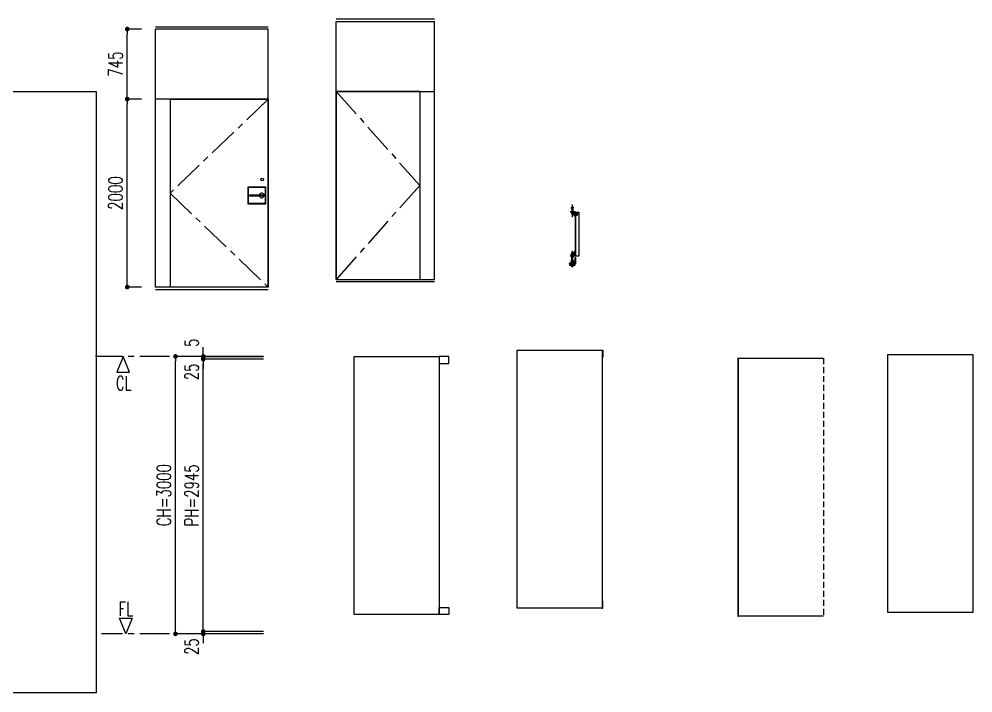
# Model space of a CAD drawing. Header units: millimetres. Extents: x -336714 to 313259, y -164504 to 205815.
# Drawn here: x 55559 to 313259, y -41063 to 141068 of the extents above; entities that cross this region are included whole.
import ezdxf
from ezdxf.enums import TextEntityAlignment as Align

# ---------------------------------------------------------------- set-up
doc = ezdxf.new("R2010")
doc.units = ezdxf.units.MM
doc.header["$LTSCALE"] = 10
doc.header["$PDMODE"] = 35
doc.header["$PDSIZE"] = 5
doc.linetypes.add('CENTER', pattern=[50.8, 31.75, -6.35, 6.35, -6.35])
doc.linetypes.add('HIDDEN', pattern=[9.525, 6.35, -3.175])
for name, color, linetype in [('_P18_文字', 3, 'Continuous'), ('_P18_製品', 4, 'Continuous'), ('_P18_製品寸法', 9, 'Continuous'), ('_グラスウール', 2, 'BATTING'), ('_吊下地', 40, 'Continuous'), ('_基準', 1, 'CENTER'), ('_製品', 4, 'Continuous')]:
    doc.layers.add(name, color=color, linetype=linetype)
doc.styles.add('OKAMURA', font='simplex8.shx', dxfattribs={"width": 0.7, "bigfont": 'BIGFONT.shx'})
doc.linetypes.add('BATTING', pattern='A,0.00254,-2.54,[134,ltypeshp.shx,S=2.54,R=0,X=-2.54,Y=0],-5.08,[134,ltypeshp.shx,S=2.54,R=180,X=2.54,Y=0],-2.54', length=10.16254)
doc.dimstyles.new('OKAMURA-050', dxfattribs={"dimscale": 50, "dimtxt": 3, "dimasz": 1, "dimexe": 0, "dimexo": 3, "dimgap": 1, "dimtad": 1, "dimdec": 8, "dimdsep": 46, "dimtxsty": 'OKAMURA', "dimblk1": 'DOT', "dimblk2": 'DOT', "dimsah": 1, "dimcen": 0, "dimclrt": 3, "dimadec": 0, "dimazin": 0, "dimtfac": 1, "dimtdec": 8, "dimtix": 1, "dimtmove": 2, "dimatfit": 3, "dimfxl": 1, "dimtolj": 1, "dimarcsym": 0})

# ---------------------------------------------------------------- blocks, each defined once
blk = doc.blocks.new('_DOT')
at = {"color": 0, "linetype": 'ByBlock'}
blk.add_line((-0.5, 0), (-1, 0), dxfattribs=at)
at = {"color": 0, "linetype": 'ByBlock', "const_width": 0.5}
blk.add_lwpolyline([(-0.25, 0, 1), (0.25, 0, 1)], format="xyb", close=True, dxfattribs=at)
blk = doc.blocks.new('*D124')
at = {"layer": '_P18_製品寸法', "color": 0, "lineweight": -2, "transparency": 16777216}
for p, q in [((-150, 2025), (-300, 2025)), ((-300, 75), (-300, 1975)), ((-150, 25), (-300, 25))]:
    blk.add_line(p, q, dxfattribs=at)
at = {"layer": 'Defpoints', "color": 0, "transparency": 16777216}
for p in [(-300, 2025), (0, 2025), (0, 25)]:
    blk.add_point(p, dxfattribs=at)
at = {"layer": '_P18_製品寸法', "color": 0, "lineweight": -2, "transparency": 16777216, "xscale": 50, "yscale": 50, "zscale": 50}
for p, rotation in [((-300, 2025), 90), ((-300, 25), 270)]:
    blk.add_blockref('_DOT', p, dxfattribs=dict(at, rotation=rotation))
at = {"layer": '_P18_製品寸法', "color": 3, "transparency": 16777216, "insert": (-425, 1025), "char_height": 150, "attachment_point": 5, "rotation": 90, "style": 'OKAMURA'}
blk.add_mtext('\\A1;2000', dxfattribs=at)
blk = doc.blocks.new('*D125')
at = {"layer": '_P18_製品寸法', "color": 0, "lineweight": -2, "transparency": 16777216}
for p, q in [((-150, 2770), (-300, 2770)), ((-300, 2075), (-300, 2720)), ((-150, 2025), (-300, 2025))]:
    blk.add_line(p, q, dxfattribs=at)
at = {"layer": 'Defpoints', "color": 0, "transparency": 16777216}
for p in [(-300, 2770), (0, 2770), (0, 2025)]:
    blk.add_point(p, dxfattribs=at)
at = {"layer": '_P18_製品寸法', "color": 0, "lineweight": -2, "transparency": 16777216, "xscale": 50, "yscale": 50, "zscale": 50}
for p, rotation in [((-300, 2770), 90), ((-300, 2025), 270)]:
    blk.add_blockref('_DOT', p, dxfattribs=dict(at, rotation=rotation))
at = {"layer": '_P18_製品寸法', "color": 3, "transparency": 16777216, "insert": (-425, 2397.5), "char_height": 150, "attachment_point": 5, "rotation": 90, "style": 'OKAMURA'}
blk.add_mtext('\\A1;745', dxfattribs=at)
blk = doc.blocks.new('*U132')
at = {"layer": '_P18_製品'}
for p, q in [((-1044, 25), (-1044, 2770)), ((0, 25), (0, 2770)), ((-156, 2025), (-1044, 2025)), ((-1044, 2025), (-1044, 25)), ((-1044, 2025), (0, 2025)), ((-156, 2025), (-156, 25)), ((0, 0), (-1044, 0))]:
    blk.add_line(p, q, dxfattribs=at)
at = {"layer": '_P18_製品', "color": 1, "linetype": 'CENTER'}
for p, q in [((-1044, 2025), (-156, 1025)), ((-156, 1025), (-1044, 25))]:
    blk.add_line(p, q, dxfattribs=at)
at = {"layer": '_P18_製品'}
for points in [[(0, 2795), (-1044, 2795)], [(-1044, 2770), (0, 2770)], [(-1044, 25), (0, 25)]]:
    blk.add_lwpolyline(points, dxfattribs=at)
blk = doc.blocks.new('*D150')
at = {"layer": '_P18_製品寸法', "color": 0, "lineweight": -2, "transparency": 16777216}
for p, q in [((-800, 75), (-800, 125)), ((-150, 25), (-800, 25)), ((-800, 0), (-800, 25)), ((-150, 0), (-800, 0)), ((-800, -50), (-800, -100))]:
    blk.add_line(p, q, dxfattribs=at)
at = {"layer": 'Defpoints', "color": 0, "transparency": 16777216}
for p in [(-800, 25), (0, 25), (0, 0)]:
    blk.add_point(p, dxfattribs=at)
at = {"layer": '_P18_製品寸法', "color": 0, "lineweight": -2, "transparency": 16777216, "xscale": 50, "yscale": 50, "zscale": 50}
for p, rotation in [((-800, 25), 270), ((-800, 0), 90)]:
    blk.add_blockref('_DOT', p, dxfattribs=dict(at, rotation=rotation))
at = {"layer": '_P18_製品寸法', "color": 3, "transparency": 16777216, "insert": (-925, -137.5), "char_height": 150, "attachment_point": 5, "rotation": 90, "style": 'OKAMURA'}
blk.add_mtext('\\A1;25', dxfattribs=at)
blk = doc.blocks.new('*D151')
at = {"layer": '_P18_製品寸法', "color": 0, "lineweight": -2, "transparency": 16777216}
for p, q in [((-150, 2970), (-800, 2970)), ((-800, 75), (-800, 2920)), ((-150, 25), (-800, 25))]:
    blk.add_line(p, q, dxfattribs=at)
at = {"layer": 'Defpoints', "color": 0, "transparency": 16777216}
for p in [(-800, 2970), (0, 2970), (0, 25)]:
    blk.add_point(p, dxfattribs=at)
at = {"layer": '_P18_製品寸法', "color": 0, "lineweight": -2, "transparency": 16777216, "xscale": 50, "yscale": 50, "zscale": 50}
for p, rotation in [((-800, 2970), 90), ((-800, 25), 270)]:
    blk.add_blockref('_DOT', p, dxfattribs=dict(at, rotation=rotation))
at = {"layer": '_P18_製品寸法', "color": 3, "transparency": 16777216, "insert": (-925, 1497.5), "char_height": 150, "attachment_point": 5, "rotation": 90, "style": 'OKAMURA'}
blk.add_mtext('\\A1;PH=2945', dxfattribs=at)
blk = doc.blocks.new('*D152')
at = {"layer": '_P18_製品寸法', "color": 0, "lineweight": -2, "transparency": 16777216}
for p, q in [((-150, 3000), (-1100, 3000)), ((-1100, 50), (-1100, 2950)), ((-150, 0), (-1100, 0))]:
    blk.add_line(p, q, dxfattribs=at)
at = {"layer": 'Defpoints', "color": 0, "transparency": 16777216}
for p in [(-1100, 3000), (0, 3000), (0, 0)]:
    blk.add_point(p, dxfattribs=at)
at = {"layer": '_P18_製品寸法', "color": 0, "lineweight": -2, "transparency": 16777216, "xscale": 50, "yscale": 50, "zscale": 50}
for p, rotation in [((-1100, 3000), 90), ((-1100, 0), 270)]:
    blk.add_blockref('_DOT', p, dxfattribs=dict(at, rotation=rotation))
at = {"layer": '_P18_製品寸法', "color": 3, "transparency": 16777216, "insert": (-1225, 1500), "char_height": 150, "attachment_point": 5, "rotation": 90, "style": 'OKAMURA'}
blk.add_mtext('\\A1;CH=3000', dxfattribs=at)
blk = doc.blocks.new('*D153')
at = {"layer": '_P18_製品寸法', "color": 0, "lineweight": -2, "transparency": 16777216}
for p, q in [((-800, 3045), (-800, 3095)), ((-150, 2995), (-800, 2995)), ((-800, 2970), (-800, 2995)), ((-150, 2970), (-800, 2970)), ((-800, 2920), (-800, 2870))]:
    blk.add_line(p, q, dxfattribs=at)
at = {"layer": 'Defpoints', "color": 0, "transparency": 16777216}
for p in [(-800, 2995), (0, 2995), (0, 2970)]:
    blk.add_point(p, dxfattribs=at)
at = {"layer": '_P18_製品寸法', "color": 0, "lineweight": -2, "transparency": 16777216, "xscale": 50, "yscale": 50, "zscale": 50}
for p, rotation in [((-800, 2995), 270), ((-800, 2970), 90)]:
    blk.add_blockref('_DOT', p, dxfattribs=dict(at, rotation=rotation))
at = {"layer": '_P18_製品寸法', "color": 3, "transparency": 16777216, "insert": (-925, 2832.5), "char_height": 150, "attachment_point": 5, "rotation": 90, "style": 'OKAMURA'}
blk.add_mtext('\\A1;25', dxfattribs=at)
blk = doc.blocks.new('*D154')
at = {"layer": '_P18_製品寸法', "color": 0, "lineweight": -2, "transparency": 16777216}
for p, q in [((-800, 3050), (-800, 3100)), ((-150, 3000), (-800, 3000)), ((-800, 2995), (-800, 3000)), ((-150, 2995), (-800, 2995)), ((-800, 2945), (-800, 2895))]:
    blk.add_line(p, q, dxfattribs=at)
at = {"layer": 'Defpoints', "color": 0, "transparency": 16777216}
for p in [(-800, 3000), (0, 3000), (0, 2995)]:
    blk.add_point(p, dxfattribs=at)
at = {"layer": '_P18_製品寸法', "color": 0, "lineweight": -2, "transparency": 16777216, "xscale": 50, "yscale": 50, "zscale": 50}
for p, rotation in [((-800, 3000), 270), ((-800, 2995), 90)]:
    blk.add_blockref('_DOT', p, dxfattribs=dict(at, rotation=rotation))
at = {"layer": '_P18_製品寸法', "color": 3, "transparency": 16777216, "insert": (-925, 3147.5), "char_height": 150, "attachment_point": 5, "rotation": 90, "style": 'OKAMURA'}
blk.add_mtext('\\A1;5', dxfattribs=at)
blk = doc.blocks.new('*U180')
at = {"layer": '_P18_製品'}
for points in [[(904, 0), (0, 0), (0, 2745), (904, 2745)], [(1005, 2745), (904, 2745), (904, 2670), (1005, 2670)], [(1005, 0), (904, 0), (904, 75), (1005, 75)]]:
    blk.add_lwpolyline(points, close=True, dxfattribs=at)
blk = doc.blocks.new('*U275')
at = {"layer": '_P18_製品'}
blk.add_line((904, 2745), (904, 0), dxfattribs=at)
for points in [[(904, 0), (0, 0), (0, 2745), (904, 2745)], [(904, 2745), (911, 2745), (911, 2670), (904, 2670)], [(904, 0), (911, 0), (911, 75), (904, 75)]]:
    blk.add_lwpolyline(points, dxfattribs=at)
blk = doc.blocks.new('P18FVBASE01')
at = {"layer": '_吊下地'}
for p, q in [((-20, 0), (30, 0)), ((-20, -1), (-20, 0)), ((-8, 45), (-3, 46)), ((-8, 45), (-8, 43)), ((-8, 43), (-3, 43)), ((-8, 41), (-2, 41)), ((-8, 41), (-7, 38)), ((-7, 38), (-2, 39)), ((-7, 36), (-2, 37)), ((-7, 36), (-7, 34)), ((-7, 34), (-2, 34)), ((-7, 32), (-1, 32)), ((-7, 32), (-7, 29)), ((-7, 29), (-1, 30)), ((-6, 27), (-1, 28)), ((-6, 27), (-6, 24)), ((-6, 24), (-6, 2)), ((-1, 24), (-3, 46)), ((-1, 24), (1, 24)), ((0, 50), (0, 50)), ((1, 24), (3, 46)), ((7, 32), (1, 32)), ((7, 29), (1, 30)), ((6, 27), (1, 28)), ((8, 41), (2, 41)), ((7, 38), (2, 39)), ((7, 36), (2, 37)), ((7, 34), (2, 34)), ((8, 45), (3, 46)), ((8, 43), (3, 43)), ((6, 27), (6, 24)), ((6, 24), (6, 2)), ((8, 41), (7, 38)), ((7, 36), (7, 34)), ((7, 32), (7, 29)), ((8, 45), (8, 43)), ((30, -50), (30, 0)), ((19, -4), (-17, -4)), ((12, -4), (-13, -4)), ((-13, -6), (-13, -4)), ((12, -6), (-13, -6)), ((-11, -14), (-11, -6)), ((11, -6), (-11, -6)), ((-9, -16), (-11, -14)), ((9, -16), (-9, -16)), ((-6, -16), (-6, -23)), ((-6, -23), (-5, -24)), ((6, -23), (-6, -23)), ((-5, -14), (-5, -6)), ((-5, -24), (5, -24)), ((-4, -24), (-4, -26)), ((-4, -26), (4, -26)), ((3, -24), (-3, -24)), ((3, -28), (-3, -28)), ((4, -24), (4, -26)), ((5, -14), (5, -6)), ((6, -23), (5, -24)), ((6, -16), (6, -23)), ((9, -16), (11, -14)), ((11, -14), (11, -6)), ((12, -6), (12, -4)), ((16, -39), (16, -21)), ((18, -18), (26, -18)), ((18, -24), (26, -24)), ((18, -36), (26, -36)), ((18, -42), (26, -42)), ((26, -11), (26, -47)), ((26, -42), (26, -18)), ((29, -50), (30, -50)), ((30, -7), (70, -7)), ((35, -15), (37, -15)), ((35, -15), (35, -45)), ((35, -45), (37, -45)), ((37, -15), (37, -45)), ((45, -18), (37, -18)), ((45, -24), (37, -24)), ((45, -36), (37, -36)), ((45, -42), (37, -42)), ((47, -39), (47, -21)), ((56, -24), (47, -24)), ((58, -26), (47, -26)), ((47, -35), (58, -35)), ((56, -36), (47, -36)), ((58, -26), (56, -24)), ((56, -36), (56, -24)), ((56, -36), (58, -35)), ((58, -26), (58, -35))]:
    blk.add_line(p, q, dxfattribs=at)
at = {"layer": '_吊下地', "color": 6, "linetype": 'HIDDEN'}
for p, q in [((-6, -2), (-6, 2)), ((-3, -24), (-3, 42)), ((2, -24), (2, 42)), ((6, -2), (6, 2)), ((-5, -4), (-6, -2)), ((-6, -2), (6, -2)), ((-6, -4), (-6, -16)), ((-5, -4), (-6, -4)), ((-6, -4), (6, -4)), ((5, -4), (-5, -4)), ((-5, -4), (-5, -4)), ((-5, -16), (-5, -4)), ((-5, -24), (-5, -16)), ((5, -4), (6, -2)), ((5, -4), (6, -4)), ((5, -4), (5, -4)), ((5, -16), (5, -4)), ((5, -24), (5, -16)), ((6, -4), (6, -16))]:
    blk.add_line(p, q, dxfattribs=at)
at = {"layer": '_吊下地'}
for centre, radius, start, end in [((-11, 41), 3, 343.695, 27.7436), ((-10, 37), 3, 343.695, 27.7436), ((-10, 33), 3, 343.695, 27.7436), ((-9, 28), 3, 343.695, 27.7436), ((13, 42), 16, 178.0085, 180), ((13, 42), 16, 149.2465, 178.0085), ((-14, 42), 16, 1.9915, 30.7535), ((-14, 42), 16, 0, 1.9915), ((9, 28), 3, 152.2564, 196.305), ((10, 37), 3, 152.2564, 196.305), ((10, 33), 3, 152.2564, 196.305), ((11, 41), 3, 152.2564, 196.305), ((-17, -1), 3, 180, 270), ((-8, -12), 3.88, 270.0357, 315.0441), ((0, -2), 13.8, 246.5734, 293.4266), ((-3, -24), 0.5, 90, 180), ((0, -24), 4, 200.3641, 228.5904), ((3, -24), 0.5, 0, 90), ((0, -24), 4, 311.4096, 339.6359), ((8, -12), 3.88, 224.9559, 269.9643), ((20, -21), 3.4, 120.1731, 240.1828), ((27, -30), 11, 147.7935, 212.2065), ((20, -39), 3.4, 119.9952, 240.0049), ((19, -11), 6.5, 0, 90), ((29, -47), 3, 180, 270), ((44, -21), 3.4, 299.8172, 59.8269), ((36, -30), 11, 327.7935, 32.2065), ((44, -39), 3.4, 299.9951, 60.0048)]:
    blk.add_arc(centre, radius, start, end, dxfattribs=at)
for p in [(0, 2), (26, -30), (35, -30)]:
    blk.add_point(p, dxfattribs=at)
at = {"layer": '_吊下地', "color": 1}
blk.add_point((30, 0), dxfattribs=at)
at = {"layer": '_基準'}
for p, q in [((0, 73), (0, -60)), ((10, -30), (63, -30))]:
    blk.add_line(p, q, dxfattribs=at)
blk = doc.blocks.new('P18FVBASE02')
at = {"layer": '_製品'}
h = blk.add_hatch(dxfattribs=at)
h.set_pattern_fill('ANSI31', color=6, scale=2, style=0)
h.set_pattern_definition([(45, (0, 0), (-2.24506, 2.24506), [])])
h.paths.add_polyline_path([(18, 12), (0, 12), (0, 6), (18, 6)])
h.paths.add_polyline_path([(0, 12), (-18, 12), (-18, 6), (0, 6)])
at = {"layer": '_吊下地'}
for p, q in [((-12, 108), (-12, 101)), ((9, 110), (-9, 110)), ((-4, 124), (-6, 123)), ((-6, 123), (-6, 110)), ((6, 123), (-6, 123)), ((-6, 108), (-6, 101)), ((-4, 124), (-4, 110)), ((-4, 124), (4, 124)), ((4, 110), (4, 124)), ((6, 123), (4, 124)), ((6, 123), (6, 110)), ((6, 108), (6, 101)), ((12, 108), (12, 101)), ((24, 98), (24, 131)), ((30, 135), (29, 135)), ((30, 85), (30, 135)), ((-30, 0), (-30, 3)), ((35, 0), (-30, 0)), ((30, 0), (-30, 0)), ((-30, 0), (-30, -16)), ((23, 6), (-26, 6)), ((-20, 87), (-20, 85)), ((-20, 85), (30, 85)), ((18, 91), (-16, 91)), ((-15, 85), (15, 85)), ((-15, 83), (-15, 85)), ((-12, 83), (-15, 83)), ((-12, 101), (12, 101)), ((-12, 99), (-12, 91)), ((-12, 75), (-12, 83)), ((12, 83), (-12, 83)), ((-12, 32), (-12, 25)), ((-12, 25), (12, 25)), ((-12, 23), (-12, 15)), ((-12, 15), (12, 15)), ((9, 101), (-9, 101)), ((9, 73), (-9, 73)), ((9, 34), (-9, 34)), ((9, 25), (-9, 25)), ((-6, 99), (-6, 91)), ((-6, 75), (-6, 83)), ((-6, 34), (-6, 73)), ((-6, 32), (-6, 25)), ((-6, 23), (-6, 15)), ((-4, 33), (-4, 73)), ((4, 73), (4, 34)), ((6, 99), (6, 91)), ((6, 75), (6, 83)), ((6, 34), (6, 73)), ((6, 32), (6, 25)), ((6, 23), (6, 15)), ((12, 99), (12, 91)), ((12, 75), (12, 83)), ((12, 83), (15, 83)), ((12, 32), (12, 25)), ((12, 23), (12, 15)), ((15, 83), (15, 85)), ((29, 13), (29, 62)), ((30, 85), (70, 85)), ((35, 65), (32, 65)), ((35, 65), (35, 0)), ((-30, -13), (30, -13)), ((-30, -16), (30, -16)), ((-12, -23), (-12, -16)), ((9, -25), (-9, -25)), ((-6, -23), (-6, -16)), ((6, -23), (6, -16)), ((12, -23), (12, -16)), ((30, -16), (30, 0))]:
    blk.add_line(p, q, dxfattribs=at)
for points in [[(-18, 12), (18, 12), (18, 15), (-18, 15)], [(-18, 6), (18, 6), (18, 12), (-18, 12)]]:
    blk.add_lwpolyline(points, close=True, dxfattribs=at)
for centre, radius, start, end in [((-9, 107), 3.4, 29.8172, 149.8269), ((0, 99), 11, 57.7935, 122.2065), ((9, 107), 3.4, 29.9951, 150.0048), ((29, 131), 4.5, 90, 180), ((33, 130), 5.67, 118.0725, 241.9275), ((33, 120), 5.67, 118.0725, 241.9275), ((33, 110), 5.67, 118.0725, 241.9275), ((33, 100), 5.67, 118.0725, 241.9275), ((-26, 3), 3.5, 90, 180), ((-16, 87), 4.5, 90, 180), ((-9, 97), 3.4, 29.8172, 149.8269), ((-9, 76), 3.4, 210.1731, 330.1828), ((-9, 31), 3.4, 29.8172, 149.8269), ((-9, 21), 3.4, 29.8172, 149.8269), ((0, 90), 11, 57.7935, 122.2065), ((0, 84), 11, 237.7935, 302.2065), ((0, 23), 11, 57.7935, 122.2065), ((0, 14), 11, 57.7935, 122.2065), ((9, 97), 3.4, 29.9951, 150.0048), ((9, 76), 3.4, 209.9952, 330.0049), ((9, 31), 3.4, 29.9951, 150.0048), ((9, 21), 3.4, 29.9951, 150.0048), ((18, 98), 6.5, 270, 0), ((23, 13), 6.5, 270, 0), ((33, 90), 5.67, 118.0725, 241.9275), ((32, 62), 3.5, 90, 180), ((-9, -22), 3.4, 210.1731, 330.1828), ((0, -14), 11, 237.7935, 302.2065), ((9, -22), 3.4, 209.9952, 330.0049)]:
    blk.add_arc(centre, radius, start, end, dxfattribs=at)
blk.add_point((0, 85), dxfattribs=at)
at = {"layer": '_吊下地', "color": 1}
for p in [(30, 85), (35, 0)]:
    blk.add_point(p, dxfattribs=at)
at = {"layer": '_基準'}
blk.add_line((0, 137), (0, -35), dxfattribs=at)
at = {"layer": '_製品', "color": 6}
for p, q in [((-30, -3), (-27, 0)), ((-30, -12), (-18, 0)), ((-18, -13), (-6, 0)), ((6, 5), (-6, 5)), ((-6, 0), (6, 0)), ((-5, -13), (8, 0)), ((9, -13), (21, 0)), ((22, -13), (30, -5))]:
    blk.add_line(p, q, dxfattribs=at)
for points in [[(-6, 5), (-7, 5), (-7, 0), (-6, 0)], [(7, 5), (6, 5), (6, 0), (7, 0)]]:
    blk.add_lwpolyline(points, close=True, dxfattribs=at)
blk = doc.blocks.new('*U286')
at = {"layer": '_吊下地'}
for p, q in [((30, 550), (30, 85)), ((35, 550), (35, 85)), ((70, 550), (70, 85))]:
    blk.add_line(p, q, dxfattribs=at)
for name, p in [('P18FVBASE01', (0, 557)), ('P18FVBASE02', (0, 0))]:
    blk.add_blockref(name, p, dxfattribs=at)
blk = doc.blocks.new('*U226')
at = {"layer": '_P18_製品', "linetype": 'HIDDEN'}
blk.add_line((904, 2745), (904, 0), dxfattribs=at)
at = {"layer": '_P18_製品'}
for points in [[(0, 2745), (-7, 2745), (-7, 0), (0, 0)], [(904, 0), (0, 0), (0, 2745), (904, 2745)]]:
    blk.add_lwpolyline(points, dxfattribs=at)
blk = doc.blocks.new('P18_LOADING_PLACE_HNE_FRONT_VIEW')
at = {"layer": '_P18_製品'}
blk.add_lwpolyline([(904, 0), (0, 0), (0, 2745), (904, 2745)], close=True, dxfattribs=at)
blk = doc.blocks.new('*U123')
at = {"layer": '_P18_製品'}
for p, q in [((0, 25), (0, 2770)), ((1200, 25), (1200, 2770)), ((1200, 2025), (0, 2025)), ((156, 2025), (1200, 2025)), ((156, 2025), (156, 25)), ((1200, 2025), (1200, 25)), ((0, 0), (1200, 0))]:
    blk.add_line(p, q, dxfattribs=at)
at = {"layer": '_P18_製品', "color": 1, "linetype": 'CENTER'}
for p, q in [((1200, 2025), (156, 1025)), ((156, 1025), (1200, 25))]:
    blk.add_line(p, q, dxfattribs=at)
at = {"layer": '_P18_製品'}
for points in [[(0, 2795), (1200, 2795)], [(1200, 2770), (0, 2770)], [(1200, 25), (0, 25)]]:
    blk.add_lwpolyline(points, dxfattribs=at)
for points in [[(1170.5, 908), (986.5, 908), (986.5, 1092), (1170.5, 1092)], [(1165.5, 913), (991.5, 913), (991.5, 1087), (1165.5, 1087)]]:
    blk.add_lwpolyline(points, close=True, dxfattribs=at)
blk.add_lwpolyline([(1142.5, 992.5), (1006.5, 992.5, -0.41421356), (1004.5, 994.5), (1004.5, 1005.5, -0.41421356), (1006.5, 1007.5), (1142.5, 1007.5, -0.41421356), (1144.5, 1005.5), (1144.5, 994.5, -0.41421356)], format="xyb", close=True, dxfattribs=at)
blk.add_circle((1136, 1168.75), 15, dxfattribs=at)
blk.add_arc((1131.5, 1000), 25, 197.457603, 162.542397, dxfattribs=at)
at = {"layer": '_P18_製品寸法'}
for base, p1, p2, picture, middle in [((-300, 2770), (0, 2025), (0, 2770), '*D125', (-425, 2397.5)), ((-300, 2025), (0, 25), (0, 2025), '*D124', (-425, 1025))]:
    dim = blk.add_linear_dim(base=base, p1=p1, p2=p2, angle=90, dimstyle='OKAMURA-050', override={"dimtad": 1, "dimdec": 1}, dxfattribs=at)
    dim.commit()
    dim.dimension.update_dxf_attribs({"geometry": picture, "text_midpoint": middle})
blk = doc.blocks.new('*U149')
at = {"layer": '_P18_文字'}
for points in [[(-1665.91, 3000), (-1733.29, 2830), (-1598.54, 2830)], [(-1636.33, 0), (-1703.7, 170), (-1568.95, 170)]]:
    blk.add_lwpolyline(points, close=True, dxfattribs=at)
at = {"layer": '_P18_製品寸法', "color": 1, "linetype": 'CENTER'}
blk.add_line((-150, 0), (-1900, 0), dxfattribs=at)
at = {"layer": '_基準'}
blk.add_line((-150, 3000), (-1965.91, 3000), dxfattribs=at)
at = {"layer": '_P18_文字', "lineweight": 13, "style": 'OKAMURA', "width": 0.7}
blk.add_text('CL', height=150, dxfattribs=at).set_placement((-1745.26, 2636.22))
blk.add_text('FL', height=150, dxfattribs=at).set_placement((-1636.33, 270), align=Align.MIDDLE)
at = {"layer": '_P18_製品寸法'}
for base, p1, p2, picture, middle in [((-800, 3000), (0, 2995), (0, 3000), '*D154', (-925, 3147.5)), ((-800, 2995), (0, 2970), (0, 2995), '*D153', (-925, 2832.5)), ((-800, 25), (0, 0), (0, 25), '*D150', (-925, -137.5))]:
    dim = blk.add_linear_dim(base=base, p1=p1, p2=p2, angle=90, dimstyle='OKAMURA-050', override={"dimtad": 1, "dimdec": 1}, dxfattribs=at)
    dim.commit()
    dim.dimension.update_dxf_attribs({"geometry": picture, "text_midpoint": middle, "dimtype": 160})
for base, p1, p2, text, picture, middle in [((-1100, 3000), (0, 0), (0, 3000), 'CH=<>', '*D152', (-1225, 1500)), ((-800, 2970), (0, 25), (0, 2970), 'PH=<>', '*D151', (-925, 1497.5))]:
    dim = blk.add_linear_dim(base=base, p1=p1, p2=p2, angle=90, text=text, dimstyle='OKAMURA-050', override={"dimtad": 1, "dimdec": 1}, dxfattribs=at)
    dim.commit()
    dim.dimension.update_dxf_attribs({"geometry": picture, "text_midpoint": middle})

msp = doc.modelspace()

# ---------------------------------------------------------------- linework, layer by layer
at = {"layer": '_P18_製品寸法'}
msp.add_lwpolyline([(76366, -41063), (-336714, -41063), (-336714, 121489), (76366, 121489)], close=True, dxfattribs=at)

# ---------------------------------------------------------------- block references
for name, p, xscale, yscale, zscale in [('*U132', (167758, 70075), 25.4, 25.4, 25.4), ('*U123', (92400, 68000), 25.4, 25.4, 25.4), ('*U286', (205019, 74918), 25.4, 25.4, 25.4), ('*U149', (125313, -25110), 25, 25, 25), ('*U275', (190165, -18113), 25.4, 25.4, 25.4), ('*U180', (146106, -19869), 25.4, 25.4, 25.4)]:
    msp.add_blockref(name, p, dxfattribs=dict(xscale=xscale, yscale=yscale, zscale=zscale))
at = {"layer": '_グラスウール', "color": 0, "xscale": 25.4, "yscale": 25.4, "zscale": 25.4}
for name, p in [('*U226', (249965, -20293)), ('P18_LOADING_PLACE_HNE_FRONT_VIEW', (290297, -19320))]:
    msp.add_blockref(name, p, dxfattribs=at)

doc.saveas('drawing.dxf')
